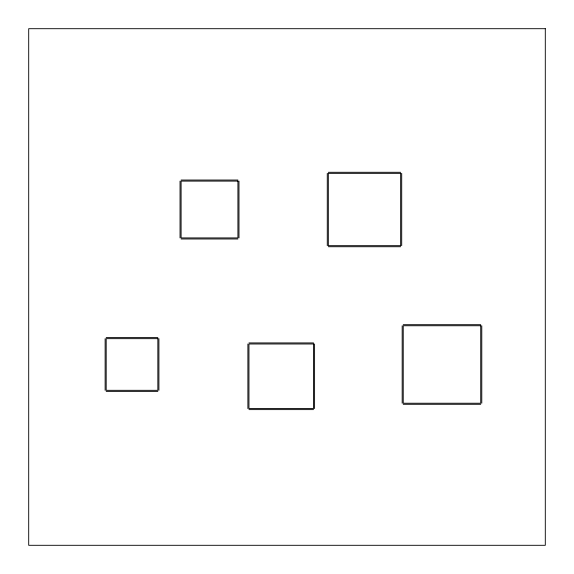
<?xml version="1.0" encoding="UTF-8"?>
<svg xmlns="http://www.w3.org/2000/svg" width="574" height="574" viewBox="0 0 574 574"><rect width="100%" height="100%" fill="white"/><g stroke="black" fill="none" stroke-linecap="round" stroke-linejoin="round"><path stroke-width="0.86" d="M328.328 172.293L400.652 172.293M181.097 180.042L237.923 180.042M181.097 238.978L237.923 238.978M328.328 246.727L400.652 246.727M403.235 324.69L480.725 324.69M106.19 337.605L157.85 337.605M248.951 342.929L313.526 342.929M106.19 391.375L157.85 391.375M403.235 404.29L480.725 404.29M248.951 409.614L313.526 409.614M481.78 325.745L481.78 403.235M402.18 325.745L402.18 403.235M401.707 173.348L401.707 245.672M327.273 173.348L327.273 245.672M314.581 343.984L314.581 408.559M247.896 343.984L247.896 408.559M238.978 181.097L238.978 237.923M180.042 181.097L180.042 237.923M158.905 338.66L158.905 390.32M105.135 338.66L105.135 390.32M545.3 28.7L28.7 28.7L28.7 545.3L545.3 545.3L545.3 28.7M400.652 173.348L328.328 173.348L328.328 245.672L400.652 245.672L400.652 173.348M237.923 181.097L181.097 181.097L181.097 237.923L237.923 237.923L237.923 181.097M480.725 325.745L403.235 325.745L403.235 403.235L480.725 403.235L480.725 325.745M157.85 338.66L106.19 338.66L106.19 390.32L157.85 390.32L157.85 338.66M313.526 343.984L248.951 343.984L248.951 408.559L313.526 408.559L313.526 343.984"/></g></svg>
